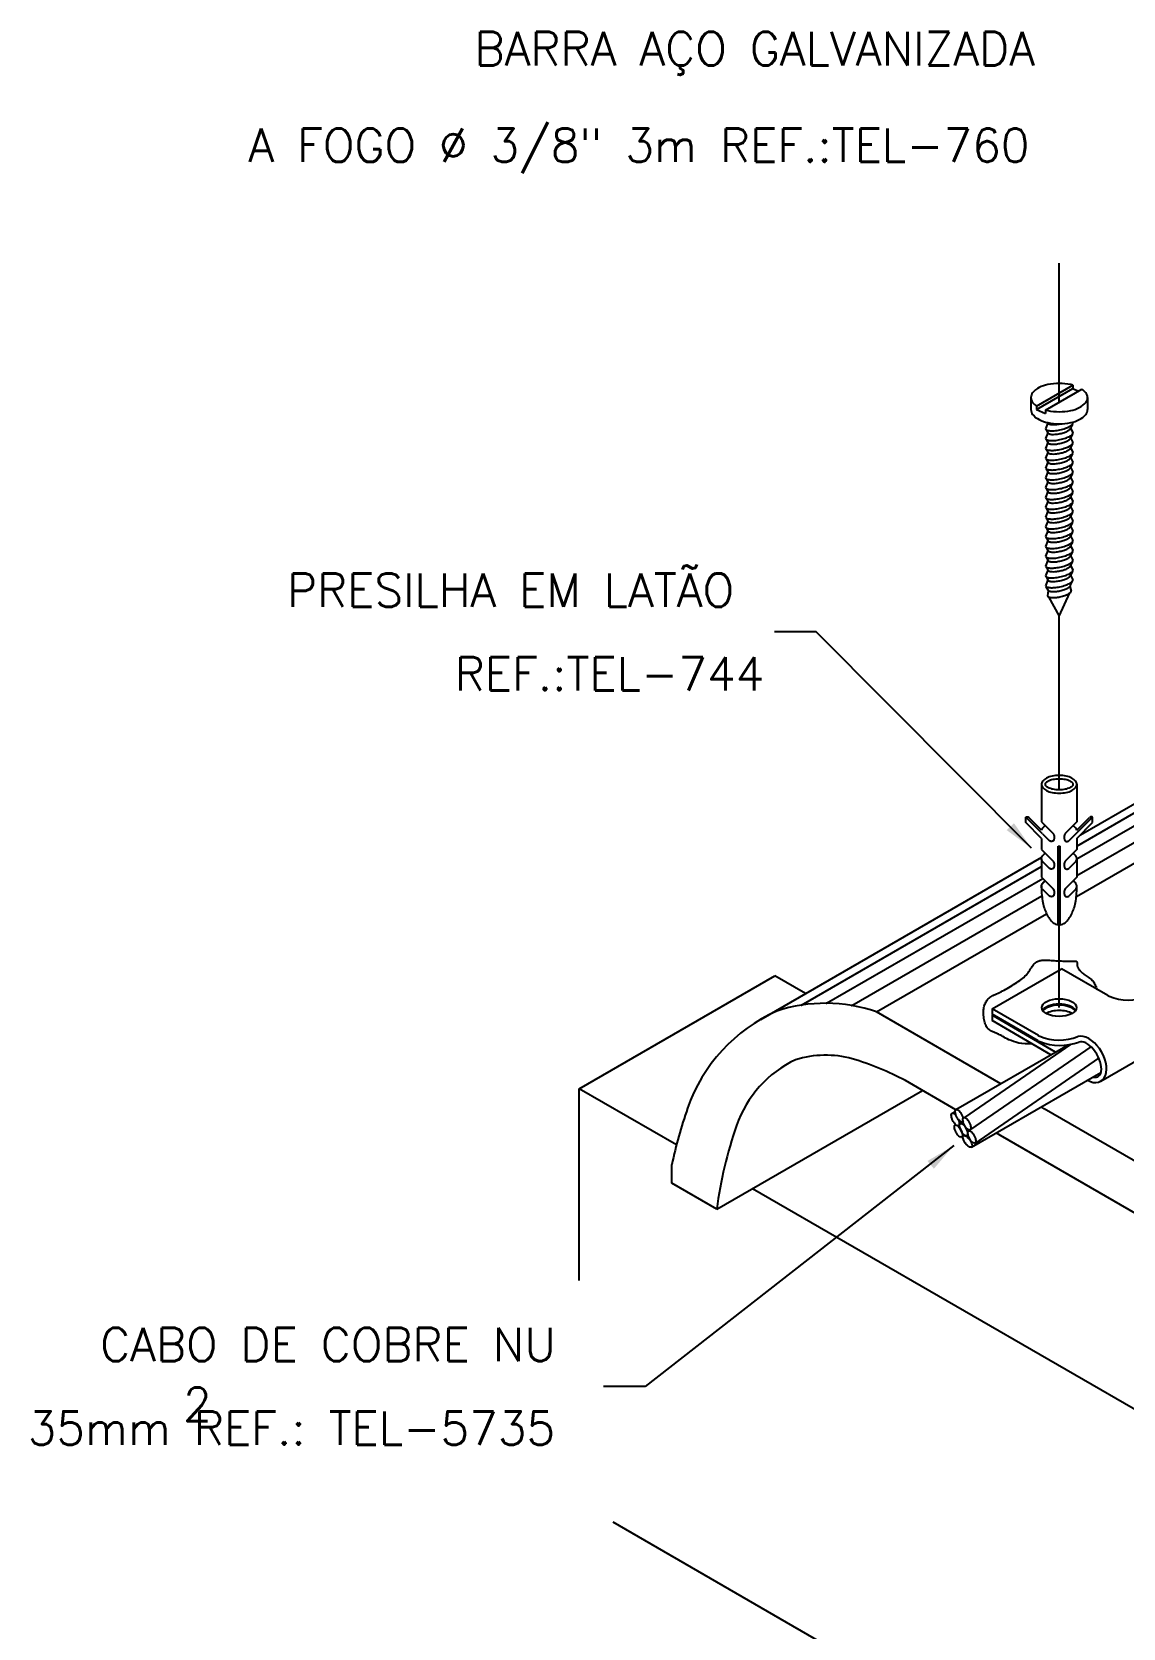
# Model space of a CAD drawing. Header units: millimetres. Extents: x -6439 to -6423.4, y -4426.4 to -4410.4.
# Drawn here: x -6439.04 to -6432.51, y -4420.85 to -4411.31 of the extents above; entities that cross this region are included whole.
import ezdxf

# ---------------------------------------------------------------- set-up
doc = ezdxf.new("R2010")
doc.units = ezdxf.units.MM
doc.header["$LTSCALE"] = 10
doc.linetypes.add('DASHDOT', pattern=[1, 0.5, -0.25, 0, -0.25])
doc.layers.add('Termotécnica', color=7, linetype='Continuous')
doc.styles.add('r80', font='romans.shx')

msp = doc.modelspace()

# ---------------------------------------------------------------- linework, layer by layer
at = {"layer": 'Termotécnica', "color": 1, "linetype": 'DASHDOT'}
for p, q in [((-6432.8931, -4413.5231), (-6432.8931, -4412.6925)), ((-6432.8931, -4415.8398), (-6432.8931, -4414.8023)), ((-6432.8931, -4417.1431), (-6432.8931, -4416.6486))]:
    msp.add_line(p, q, dxfattribs=at)
at = {"layer": 'Termotécnica', "color": 2}
for p, q in [((-6433.0619, -4413.4956), (-6433.0619, -4413.5678)), ((-6433.0275, -4413.5463), (-6432.8107, -4413.4211)), ((-6433.0275, -4413.5673), (-6432.8107, -4413.4421)), ((-6432.9744, -4413.57), (-6432.7575, -4413.4448)), ((-6432.8107, -4413.4211), (-6432.8107, -4413.4421)), ((-6432.8107, -4413.4421), (-6432.778, -4413.4566)), ((-6432.7232, -4413.4956), (-6432.7232, -4413.5678)), ((-6433.0275, -4413.5463), (-6433.0275, -4413.5673)), ((-6433.0275, -4413.5673), (-6432.9744, -4413.5909)), ((-6432.9744, -4413.57), (-6432.9744, -4413.5909)), ((-6432.9602, -4413.6474), (-6432.9752, -4413.6821)), ((-6432.9714, -4413.6876), (-6432.9602, -4413.706)), ((-6432.8136, -4413.6557), (-6432.8255, -4413.6774)), ((-6432.8255, -4413.6774), (-6432.8106, -4413.7058)), ((-6432.9602, -4413.706), (-6432.9752, -4413.7408)), ((-6432.9602, -4413.7646), (-6432.9752, -4413.7994)), ((-6432.9714, -4413.7462), (-6432.9602, -4413.7646)), ((-6432.8136, -4413.7143), (-6432.8255, -4413.736)), ((-6432.8255, -4413.736), (-6432.8106, -4413.7645)), ((-6432.8136, -4413.773), (-6432.8255, -4413.7947)), ((-6432.9602, -4413.8233), (-6432.9752, -4413.858)), ((-6432.9602, -4413.8819), (-6432.9752, -4413.9167)), ((-6432.9714, -4413.8048), (-6432.9602, -4413.8233)), ((-6432.9714, -4413.8635), (-6432.9602, -4413.8819)), ((-6432.8255, -4413.7947), (-6432.8106, -4413.8231)), ((-6432.8136, -4413.8316), (-6432.8255, -4413.8533)), ((-6432.8255, -4413.8533), (-6432.8106, -4413.8817)), ((-6432.9602, -4413.9405), (-6432.9752, -4413.9753)), ((-6432.9714, -4413.9221), (-6432.9602, -4413.9405)), ((-6432.9714, -4413.9808), (-6432.9602, -4413.9992)), ((-6432.8136, -4413.8903), (-6432.8255, -4413.9119)), ((-6432.8255, -4413.9119), (-6432.8106, -4413.9404)), ((-6432.8136, -4413.9489), (-6432.8255, -4413.9706)), ((-6432.8255, -4413.9706), (-6432.8106, -4413.999)), ((-6432.9602, -4413.9992), (-6432.9752, -4414.0339)), ((-6432.9602, -4414.0578), (-6432.9752, -4414.0926)), ((-6432.9714, -4414.0394), (-6432.9602, -4414.0578)), ((-6432.8136, -4414.0075), (-6432.8255, -4414.0292)), ((-6432.8255, -4414.0292), (-6432.8106, -4414.0576)), ((-6432.8136, -4414.0662), (-6432.8255, -4414.0878)), ((-6432.9602, -4414.1164), (-6432.9752, -4414.1512)), ((-6432.9714, -4414.098), (-6432.9602, -4414.1164)), ((-6432.9714, -4414.1567), (-6432.9602, -4414.1751)), ((-6432.8255, -4414.0878), (-6432.8106, -4414.1163)), ((-6432.8136, -4414.1248), (-6432.8255, -4414.1465)), ((-6432.8255, -4414.1465), (-6432.8106, -4414.1749)), ((-6432.9602, -4414.1751), (-6432.9752, -4414.2099)), ((-6432.9602, -4414.2337), (-6432.9752, -4414.2685)), ((-6432.9714, -4414.2153), (-6432.9602, -4414.2337)), ((-6432.8136, -4414.1834), (-6432.8255, -4414.2051)), ((-6432.8255, -4414.2051), (-6432.8106, -4414.2335)), ((-6432.8136, -4414.2421), (-6432.8255, -4414.2637)), ((-6432.8255, -4414.2637), (-6432.8106, -4414.2922)), ((-6432.9602, -4414.2924), (-6432.9752, -4414.3271)), ((-6432.9602, -4414.351), (-6432.9752, -4414.3858)), ((-6432.9714, -4414.2739), (-6432.9602, -4414.2924)), ((-6432.9714, -4414.3326), (-6432.9602, -4414.351)), ((-6432.8136, -4414.3007), (-6432.8255, -4414.3224)), ((-6432.8255, -4414.3224), (-6432.8106, -4414.3508)), ((-6432.8136, -4414.3594), (-6432.8255, -4414.381)), ((-6432.9602, -4414.4096), (-6432.9752, -4414.4444)), ((-6432.9714, -4414.3912), (-6432.9602, -4414.4096)), ((-6432.9714, -4414.4499), (-6432.9602, -4414.4683)), ((-6432.8255, -4414.381), (-6432.8106, -4414.4095)), ((-6432.8136, -4414.418), (-6432.8255, -4414.4397)), ((-6432.8255, -4414.4397), (-6432.8106, -4414.4681)), ((-6432.9602, -4414.4683), (-6432.9752, -4414.503)), ((-6432.9602, -4414.5269), (-6432.9752, -4414.5617)), ((-6432.9714, -4414.5085), (-6432.9602, -4414.5269)), ((-6432.8136, -4414.4766), (-6432.8255, -4414.4983)), ((-6432.8255, -4414.4983), (-6432.8106, -4414.5267)), ((-6432.8136, -4414.5353), (-6432.8255, -4414.5569)), ((-6432.9602, -4414.5855), (-6432.9752, -4414.6203)), ((-6432.9724, -4414.6251), (-6432.9602, -4414.6457)), ((-6432.9714, -4414.5671), (-6432.9602, -4414.5855)), ((-6432.9579, -4414.6497), (-6432.9625, -4414.6814)), ((-6432.8296, -4414.6259), (-6432.8218, -4414.6515)), ((-6432.8255, -4414.5569), (-6432.8106, -4414.5854)), ((-6432.8255, -4414.6171), (-6432.8156, -4414.596)), ((-6432.9576, -4414.687), (-6432.8929, -4414.8028)), ((-6432.8929, -4414.8028), (-6432.83, -4414.6641)), ((-6434.3456, -4414.8971), (-6434.5956, -4414.8971)), ((-6433.0585, -4416.1898), (-6434.3456, -4414.8971)), ((-6432.9987, -4415.808), (-6432.9987, -4416.0315)), ((-6432.787, -4415.808), (-6432.787, -4416.0315)), ((-6433.0928, -4416.0372), (-6433.0928, -4416.0039)), ((-6432.993, -4416.1037), (-6433.0928, -4416.0039)), ((-6432.9987, -4416.1313), (-6433.0928, -4416.0372)), ((-6432.9981, -4416.082), (-6433.0738, -4416.0062)), ((-6432.9987, -4416.0315), (-6432.9322, -4416.098)), ((-6432.787, -4416.0315), (-6432.8536, -4416.098)), ((-6432.7927, -4416.1037), (-6432.6929, -4416.0039)), ((-6432.7876, -4416.082), (-6432.7119, -4416.0062)), ((-6432.787, -4416.1313), (-6432.6929, -4416.0372)), ((-6432.6929, -4416.0372), (-6432.6929, -4416.0039)), ((-6432.9987, -4416.1313), (-6432.9987, -4416.1978)), ((-6432.993, -4416.1037), (-6432.9497, -4416.147)), ((-6432.7927, -4416.1037), (-6432.836, -4416.147)), ((-6432.787, -4416.1313), (-6432.787, -4416.1978)), ((-6432.9987, -4416.1978), (-6432.9302, -4416.2663)), ((-6432.9987, -4416.2529), (-6432.9987, -4416.363)), ((-6432.993, -4416.2689), (-6432.9497, -4416.3122)), ((-6432.8987, -4416.6486), (-6432.8987, -4416.1777)), ((-6432.8987, -4416.1777), (-6432.887, -4416.1777)), ((-6432.887, -4416.6486), (-6432.887, -4416.1777)), ((-6432.787, -4416.1978), (-6432.8555, -4416.2663)), ((-6432.7927, -4416.2689), (-6432.836, -4416.3122)), ((-6432.787, -4416.2529), (-6432.787, -4416.363)), ((-6432.9987, -4416.363), (-6432.9302, -4416.4315)), ((-6432.787, -4416.363), (-6432.8555, -4416.4315)), ((-6432.993, -4416.4342), (-6432.9497, -4416.4775)), ((-6432.7927, -4416.4342), (-6432.836, -4416.4775)), ((-6433.2942, -4417.1511), (-6432.8793, -4416.9115)), ((-6432.6025, -4417.0714), (-6432.8793, -4416.9115)), ((-6435.7625, -4417.6287), (-6434.5933, -4416.9537)), ((-6434.4103, -4417.0594), (-6434.5933, -4416.9537)), ((-6433.0174, -4417.3109), (-6433.2942, -4417.1511)), ((-6433.2942, -4417.1511), (-6433.2942, -4417.183)), ((-6433.0176, -4417.3427), (-6433.2942, -4417.183)), ((-6433.2942, -4417.1894), (-6433.2887, -4417.1862)), ((-6432.914, -4417.4089), (-6433.2942, -4417.1894)), ((-6433.2942, -4417.1894), (-6433.2942, -4417.2213)), ((-6432.9417, -4417.4249), (-6433.2942, -4417.2213)), ((-6433.5108, -4417.7534), (-6432.8386, -4417.3653)), ((-6432.6444, -4417.5834), (-6432.2295, -4417.3439)), ((-6433.4166, -4417.9775), (-6432.6433, -4417.531)), ((-6435.7625, -4418.7745), (-6435.7625, -4417.6287)), ((-6435.1814, -4417.9642), (-6435.7625, -4417.6287)), ((-6433.5329, -4417.775), (-6433.5145, -4417.7643)), ((-6433.4938, -4417.849), (-6433.4884, -4417.8459)), ((-6433.484, -4417.836), (-6433.467, -4417.8262)), ((-6433.4351, -4417.8804), (-6433.4252, -4417.8747)), ((-6433.5231, -4417.9676), (-6435.3678, -4419.4081)), ((-6433.4761, -4417.9184), (-6433.4684, -4417.9139)), ((-6433.4591, -4417.9085), (-6433.4574, -4417.9075)), ((-6433.4446, -4417.9098), (-6433.4372, -4417.9055)), ((-6433.4406, -4417.8978), (-6433.4388, -4417.8968)), ((-6431.2061, -4420.2593), (-6434.7274, -4418.2263)), ((-6435.3678, -4419.4081), (-6435.6178, -4419.4081)), ((-6428.2447, -4424.4441), (-6435.5607, -4420.2203))]:
    msp.add_line(p, q, dxfattribs=at)
at = {"layer": 'Termotécnica', "color": 3}
for p, q in [((-6432.7657, -4416.1099), (-6431.3553, -4415.2956)), ((-6434.6777, -4417.2138), (-6432.9971, -4416.2435)), ((-6433.242, -4417.5982), (-6433.9856, -4417.1689)), ((-6433.5111, -4417.7536), (-6433.8116, -4417.5801)), ((-6434.9402, -4418.3492), (-6433.7098, -4417.6389)), ((-6432.9831, -4417.7477), (-6433.0008, -4417.7374)), ((-6431.8783, -4418.3855), (-6432.9831, -4417.7477)), ((-6433.2446, -4417.9075), (-6433.27, -4417.8928)), ((-6432.0077, -4418.6216), (-6433.2446, -4417.9075)), ((-6435.2093, -4418.1938), (-6435.2093, -4418.082)), ((-6434.9402, -4418.3492), (-6435.2093, -4418.1938))]:
    msp.add_line(p, q, dxfattribs=at)
at = {"layer": 'Termotécnica', "color": 1}
for p, q in [((-6432.787, -4416.1774), (-6431.3553, -4415.3508)), ((-6432.787, -4416.2533), (-6431.3553, -4415.4267)), ((-6432.787, -4416.354), (-6431.3553, -4415.5275)), ((-6432.79, -4416.4786), (-6431.3553, -4415.6503)), ((-6434.4344, -4417.1285), (-6432.9987, -4416.2996)), ((-6434.2833, -4417.1172), (-6432.9908, -4416.371)), ((-6434.1323, -4417.1307), (-6432.9961, -4416.4748)), ((-6433.9856, -4417.1689), (-6433.0487, -4416.6279)), ((-6433.0487, -4416.6279), (-6432.9685, -4416.5817)), ((-6432.8259, -4417.3631), (-6433.4599, -4417.7999)), ((-6432.7033, -4417.3769), (-6433.4232, -4417.8729)), ((-6432.6575, -4417.4453), (-6433.3972, -4417.9549))]:
    msp.add_line(p, q, dxfattribs=at)
at = {"layer": 'Termotécnica', "color": 2}
for points in [[(-6432.8107, -4413.4211, 0.016409), (-6432.824, -4413.4179, 0.051099), (-6432.8925, -4413.4109, 0.051099), (-6432.961, -4413.4179, 0.064948), (-6433.0123, -4413.4357, 0.104203), (-6433.0515, -4413.4669, 0.174705), (-6433.0619, -4413.4956, 0.174705), (-6433.0515, -4413.5242, 0.06738), (-6433.0275, -4413.5463, 0.064948)], [(-6432.9744, -4413.57, 0.016409), (-6432.961, -4413.5732, 0.051099), (-6432.8925, -4413.5802, 0.051099), (-6432.824, -4413.5732, 0.064948), (-6432.7728, -4413.5554, 0.104203), (-6432.7335, -4413.5242, 0.174705), (-6432.7232, -4413.4956, 0.174705)], [(-6432.7232, -4413.4956, 0.174705), (-6432.7335, -4413.4669, 0.06738), (-6432.7575, -4413.4448, 0.064948)], [(-6433.0619, -4413.5678, 0.174705), (-6433.0515, -4413.5964, 0.104203), (-6433.0123, -4413.6276, 0.064948), (-6432.961, -4413.6454, 0.051099), (-6432.8925, -4413.6524, 0.051099), (-6432.824, -4413.6454, 0.064948), (-6432.7728, -4413.6276, 0.104203), (-6432.7335, -4413.5964, 0.174705), (-6432.7232, -4413.5678, 0.174705)], [(-6432.9981, -4416.082, -0.122515), (-6432.9922, -4416.0697, -0.074458), (-6432.9755, -4416.0547, -0.064948)], [(-6432.7876, -4416.082, 0.122515), (-6432.7935, -4416.0697, 0.074458), (-6432.8103, -4416.0547, 0.064948)], [(-6432.9987, -4416.2529, -0.174705), (-6432.9922, -4416.235, -0.074458), (-6432.9755, -4416.22, -0.064948)], [(-6432.9922, -4416.2708, -0.174705), (-6432.9987, -4416.2529, -0.174705)], [(-6432.993, -4416.2689, -0.021127), (-6432.9946, -4416.2676, -0.170198)], [(-6432.787, -4416.2529, 0.174705), (-6432.7935, -4416.235, 0.074458), (-6432.8103, -4416.22, 0.064948)], [(-6432.7935, -4416.2708, 0.174705), (-6432.787, -4416.2529, 0.174705)], [(-6432.7927, -4416.2689, 0.021127), (-6432.7912, -4416.2676, 0.170198)], [(-6432.9987, -4416.4149, 0.005298), (-6432.9988, -4416.425, 0.048405), (-6432.99, -4416.5157, 0.062165), (-6432.9678, -4416.5833, 0.102796), (-6432.9283, -4416.6356, 0.153617), (-6432.8987, -4416.6486, 0.181773)], [(-6432.9987, -4416.4181, -0.174705), (-6432.9922, -4416.4002, -0.074458), (-6432.9755, -4416.3852, -0.064948)], [(-6432.9946, -4416.4328, -0.138405), (-6432.9987, -4416.4181, -0.174705)], [(-6432.993, -4416.4342, -0.021127), (-6432.9946, -4416.4328, -0.170198)], [(-6432.887, -4416.6486, 0.153617), (-6432.8574, -4416.6356, 0.102796), (-6432.818, -4416.5833, 0.062165), (-6432.7958, -4416.5157, 0.048405), (-6432.787, -4416.425, 0.005298), (-6432.7871, -4416.4149, 0.062165)], [(-6432.787, -4416.4181, 0.174705), (-6432.7935, -4416.4002, 0.074458), (-6432.8103, -4416.3852, 0.064948)], [(-6432.7935, -4416.4361, 0.174705), (-6432.787, -4416.4181, 0.174705)], [(-6432.7927, -4416.4342, 0.021127), (-6432.7912, -4416.4328, 0.170198)], [(-6433.4946, -4417.8494, -0.207457), (-6433.5002, -4417.8498, -0.095933), (-6433.5104, -4417.8438, -0.052726), (-6433.5192, -4417.8342, -0.039847), (-6433.5282, -4417.8197, -0.039847), (-6433.5349, -4417.8039, -0.052726), (-6433.5376, -4417.7912, -0.095933), (-6433.5366, -4417.7794, -0.207457), (-6433.5331, -4417.7751, -0.207457), (-6433.5274, -4417.7747, -0.095933), (-6433.5172, -4417.7807, -0.052726), (-6433.5085, -4417.7902, -0.001764), (-6433.508, -4417.7908, -0.039847)], [(-6433.4712, -4417.8271, -0.207457), (-6433.4769, -4417.8275, -0.095933), (-6433.4871, -4417.8215, -0.052726), (-6433.4958, -4417.8119, -0.039847), (-6433.5049, -4417.7974, -0.039847), (-6433.5116, -4417.7816, -0.052726), (-6433.5143, -4417.7689, -0.095933), (-6433.5133, -4417.7571, -0.207457), (-6433.5097, -4417.7527, -0.207457), (-6433.5041, -4417.7523, -0.095933), (-6433.4939, -4417.7583, -0.052726), (-6433.4851, -4417.7679, -0.039847), (-6433.4761, -4417.7824, -0.039847), (-6433.4694, -4417.7982, -0.027092), (-6433.4677, -4417.8047, -0.095933)], [(-6433.4761, -4417.9184, -0.207457), (-6433.4818, -4417.9187, -0.095933), (-6433.492, -4417.9127, -0.052726), (-6433.5007, -4417.9032, -0.039847), (-6433.5098, -4417.8886, -0.039847), (-6433.5164, -4417.8728, -0.052726), (-6433.5192, -4417.8602, -0.095933), (-6433.5182, -4417.8484, -0.207457), (-6433.5146, -4417.844, -0.130458), (-6433.5111, -4417.8432, -0.095933)], [(-6433.4981, -4417.8502, -0.049151), (-6433.49, -4417.8592, -0.039847), (-6433.481, -4417.8737, -0.039847), (-6433.4743, -4417.8895, -0.052726), (-6433.4716, -4417.9022, -0.095933), (-6433.4726, -4417.914, -0.207457), (-6433.4761, -4417.9184, -0.207457)], [(-6433.4963, -4417.8113, -0.023019), (-6433.4928, -4417.8206, -0.052726), (-6433.49, -4417.8332, -0.095933), (-6433.491, -4417.845, -0.207457), (-6433.4946, -4417.8494, -0.207457)], [(-6433.4678, -4417.8231, -0.1939), (-6433.4712, -4417.8271, -0.207457)]]:
    msp.add_lwpolyline(points, format="xyb", dxfattribs=at)
at = {"layer": 'Termotécnica', "color": 1}
for points in [[(-6432.9752, -4413.6821, 0.24548), (-6432.97, -4413.6884, 0.082009), (-6432.9475, -4413.6938, 0.04047), (-6432.9221, -4413.6935, 0.029714), (-6432.8879, -4413.6884, 0.029714), (-6432.8545, -4413.6792, 0.04047), (-6432.8312, -4413.6691, 0.082009), (-6432.8128, -4413.655, 0.24548), (-6432.8106, -4413.6472, 0.24548)], [(-6432.9602, -4413.6474, 0.24548), (-6432.956, -4413.6525, 0.082009), (-6432.9376, -4413.6569, 0.04047), (-6432.9167, -4413.6567, 0.029714), (-6432.8887, -4413.6525, 0.000336), (-6432.8884, -4413.6524, 0.04047)], [(-6432.9602, -4413.706, 0.24548), (-6432.956, -4413.7111, 0.082009), (-6432.9376, -4413.7155, 0.04047), (-6432.9167, -4413.7153, 0.029714), (-6432.8887, -4413.7111, 0.029714), (-6432.8614, -4413.7036, 0.04047), (-6432.8423, -4413.6953, 0.082009), (-6432.8273, -4413.6838, 0.24548), (-6432.8255, -4413.6774, 0.24548)], [(-6432.9752, -4413.7408, 0.24548), (-6432.97, -4413.747, 0.082009), (-6432.9475, -4413.7524, 0.04047), (-6432.9221, -4413.7522, 0.029714), (-6432.8879, -4413.747, 0.029714), (-6432.8545, -4413.7378, 0.04047), (-6432.8312, -4413.7277, 0.082009), (-6432.8128, -4413.7136, 0.24548), (-6432.8106, -4413.7058, 0.24548)], [(-6432.9752, -4413.7994, 0.24548), (-6432.97, -4413.8057, 0.082009), (-6432.9475, -4413.811, 0.04047), (-6432.9221, -4413.8108, 0.029714), (-6432.8879, -4413.8056, 0.029714), (-6432.8545, -4413.7964, 0.04047), (-6432.8312, -4413.7863, 0.082009), (-6432.8128, -4413.7723, 0.24548), (-6432.8106, -4413.7645, 0.24548)], [(-6432.9602, -4413.7646, 0.24548), (-6432.956, -4413.7698, 0.082009), (-6432.9376, -4413.7742, 0.04047), (-6432.9167, -4413.774, 0.029714), (-6432.8887, -4413.7697, 0.029714), (-6432.8614, -4413.7622, 0.04047), (-6432.8423, -4413.7539, 0.082009), (-6432.8273, -4413.7424, 0.24548), (-6432.8255, -4413.736, 0.24548)], [(-6432.9752, -4413.858, 0.24548), (-6432.97, -4413.8643, 0.082009), (-6432.9475, -4413.8697, 0.04047), (-6432.9221, -4413.8694, 0.029714), (-6432.8879, -4413.8643, 0.029714), (-6432.8545, -4413.8551, 0.04047), (-6432.8312, -4413.845, 0.082009), (-6432.8128, -4413.8309, 0.24548), (-6432.8106, -4413.8231, 0.24548)], [(-6432.9752, -4413.9167, 0.24548), (-6432.97, -4413.9229, 0.082009), (-6432.9475, -4413.9283, 0.04047), (-6432.9221, -4413.9281, 0.029714), (-6432.8879, -4413.9229, 0.029714), (-6432.8545, -4413.9137, 0.04047), (-6432.8312, -4413.9036, 0.082009), (-6432.8128, -4413.8896, 0.24548), (-6432.8106, -4413.8817, 0.24548)], [(-6432.9602, -4413.8233, 0.24548), (-6432.956, -4413.8284, 0.082009), (-6432.9376, -4413.8328, 0.04047), (-6432.9167, -4413.8326, 0.029714), (-6432.8887, -4413.8284, 0.029714), (-6432.8614, -4413.8209, 0.04047), (-6432.8423, -4413.8126, 0.082009), (-6432.8273, -4413.8011, 0.24548), (-6432.8255, -4413.7947, 0.24548)], [(-6432.9602, -4413.8819, 0.24548), (-6432.956, -4413.887, 0.082009), (-6432.9376, -4413.8914, 0.04047), (-6432.9167, -4413.8912, 0.029714), (-6432.8887, -4413.887, 0.029714), (-6432.8614, -4413.8795, 0.04047), (-6432.8423, -4413.8712, 0.082009), (-6432.8273, -4413.8597, 0.24548), (-6432.8255, -4413.8533, 0.24548)], [(-6432.9752, -4413.9753, 0.24548), (-6432.97, -4413.9816, 0.082009), (-6432.9475, -4413.987, 0.04047), (-6432.9221, -4413.9867, 0.029714), (-6432.8879, -4413.9815, 0.029714), (-6432.8545, -4413.9724, 0.04047), (-6432.8312, -4413.9622, 0.082009), (-6432.8128, -4413.9482, 0.24548), (-6432.8106, -4413.9404, 0.24548)], [(-6432.9602, -4413.9405, 0.24548), (-6432.956, -4413.9457, 0.082009), (-6432.9376, -4413.9501, 0.04047), (-6432.9167, -4413.9499, 0.029714), (-6432.8887, -4413.9456, 0.029714), (-6432.8614, -4413.9381, 0.04047), (-6432.8423, -4413.9298, 0.082009), (-6432.8273, -4413.9183, 0.24548), (-6432.8255, -4413.9119, 0.24548)], [(-6432.9602, -4413.9992, 0.24548), (-6432.956, -4414.0043, 0.082009), (-6432.9376, -4414.0087, 0.04047), (-6432.9167, -4414.0085, 0.029714), (-6432.8887, -4414.0043, 0.029714), (-6432.8614, -4413.9968, 0.04047), (-6432.8423, -4413.9885, 0.082009), (-6432.8273, -4413.977, 0.24548), (-6432.8255, -4413.9706, 0.24548)], [(-6432.9752, -4414.0339, 0.24548), (-6432.97, -4414.0402, 0.082009), (-6432.9475, -4414.0456, 0.04047), (-6432.9221, -4414.0453, 0.029714), (-6432.8879, -4414.0402, 0.029714), (-6432.8545, -4414.031, 0.04047), (-6432.8312, -4414.0209, 0.082009), (-6432.8128, -4414.0068, 0.24548), (-6432.8106, -4413.999, 0.24548)], [(-6432.9752, -4414.0926, 0.24548), (-6432.97, -4414.0988, 0.082009), (-6432.9475, -4414.1042, 0.04047), (-6432.9221, -4414.104, 0.029714), (-6432.8879, -4414.0988, 0.029714), (-6432.8545, -4414.0896, 0.04047), (-6432.8312, -4414.0795, 0.082009), (-6432.8128, -4414.0655, 0.24548), (-6432.8106, -4414.0576, 0.24548)], [(-6432.9602, -4414.0578, 0.24548), (-6432.956, -4414.0629, 0.082009), (-6432.9376, -4414.0674, 0.04047), (-6432.9167, -4414.0672, 0.029714), (-6432.8887, -4414.0629, 0.029714), (-6432.8614, -4414.0554, 0.04047), (-6432.8423, -4414.0471, 0.082009), (-6432.8273, -4414.0356, 0.24548), (-6432.8255, -4414.0292, 0.24548)], [(-6432.9752, -4414.1512, 0.24548), (-6432.97, -4414.1575, 0.082009), (-6432.9475, -4414.1629, 0.04047), (-6432.9221, -4414.1626, 0.029714), (-6432.8879, -4414.1575, 0.029714), (-6432.8545, -4414.1483, 0.04047), (-6432.8312, -4414.1382, 0.082009), (-6432.8128, -4414.1241, 0.24548), (-6432.8106, -4414.1163, 0.24548)], [(-6432.9602, -4414.1164, 0.24548), (-6432.956, -4414.1216, 0.082009), (-6432.9376, -4414.126, 0.04047), (-6432.9167, -4414.1258, 0.029714), (-6432.8887, -4414.1216, 0.029714), (-6432.8614, -4414.114, 0.04047), (-6432.8423, -4414.1058, 0.082009), (-6432.8273, -4414.0942, 0.24548), (-6432.8255, -4414.0878, 0.24548)], [(-6432.9602, -4414.1751, 0.24548), (-6432.956, -4414.1802, 0.082009), (-6432.9376, -4414.1846, 0.04047), (-6432.9167, -4414.1844, 0.029714), (-6432.8887, -4414.1802, 0.029714), (-6432.8614, -4414.1727, 0.04047), (-6432.8423, -4414.1644, 0.082009), (-6432.8273, -4414.1529, 0.24548), (-6432.8255, -4414.1465, 0.24548)], [(-6432.9752, -4414.2099, 0.24548), (-6432.97, -4414.2161, 0.082009), (-6432.9475, -4414.2215, 0.04047), (-6432.9221, -4414.2213, 0.029714), (-6432.8879, -4414.2161, 0.029714), (-6432.8545, -4414.2069, 0.04047), (-6432.8312, -4414.1968, 0.082009), (-6432.8128, -4414.1827, 0.24548), (-6432.8106, -4414.1749, 0.24548)], [(-6432.9752, -4414.2685, 0.24548), (-6432.97, -4414.2748, 0.082009), (-6432.9475, -4414.2801, 0.04047), (-6432.9221, -4414.2799, 0.029714), (-6432.8879, -4414.2747, 0.029714), (-6432.8545, -4414.2655, 0.04047), (-6432.8312, -4414.2554, 0.082009), (-6432.8128, -4414.2414, 0.24548), (-6432.8106, -4414.2335, 0.24548)], [(-6432.9602, -4414.2337, 0.24548), (-6432.956, -4414.2389, 0.082009), (-6432.9376, -4414.2433, 0.04047), (-6432.9167, -4414.2431, 0.029714), (-6432.8887, -4414.2388, 0.029714), (-6432.8614, -4414.2313, 0.04047), (-6432.8423, -4414.223, 0.082009), (-6432.8273, -4414.2115, 0.24548), (-6432.8255, -4414.2051, 0.24548)], [(-6432.9602, -4414.2924, 0.24548), (-6432.956, -4414.2975, 0.082009), (-6432.9376, -4414.3019, 0.04047), (-6432.9167, -4414.3017, 0.029714), (-6432.8887, -4414.2975, 0.029714), (-6432.8614, -4414.2899, 0.04047), (-6432.8423, -4414.2817, 0.082009), (-6432.8273, -4414.2702, 0.24548), (-6432.8255, -4414.2637, 0.24548)], [(-6432.9752, -4414.3271, 0.24548), (-6432.97, -4414.3334, 0.082009), (-6432.9475, -4414.3388, 0.04047), (-6432.9221, -4414.3385, 0.029714), (-6432.8879, -4414.3334, 0.029714), (-6432.8545, -4414.3242, 0.04047), (-6432.8312, -4414.3141, 0.082009), (-6432.8128, -4414.3, 0.24548), (-6432.8106, -4414.2922, 0.24548)], [(-6432.9752, -4414.3858, 0.24548), (-6432.97, -4414.392, 0.082009), (-6432.9475, -4414.3974, 0.04047), (-6432.9221, -4414.3972, 0.029714), (-6432.8879, -4414.392, 0.029714), (-6432.8545, -4414.3828, 0.04047), (-6432.8312, -4414.3727, 0.082009), (-6432.8128, -4414.3587, 0.24548), (-6432.8106, -4414.3508, 0.24548)], [(-6432.9602, -4414.351, 0.24548), (-6432.956, -4414.3561, 0.082009), (-6432.9376, -4414.3605, 0.04047), (-6432.9167, -4414.3603, 0.029714), (-6432.8887, -4414.3561, 0.029714), (-6432.8614, -4414.3486, 0.04047), (-6432.8423, -4414.3403, 0.082009), (-6432.8273, -4414.3288, 0.24548), (-6432.8255, -4414.3224, 0.24548)], [(-6432.9752, -4414.4444, 0.24548), (-6432.97, -4414.4507, 0.082009), (-6432.9475, -4414.456, 0.04047), (-6432.9221, -4414.4558, 0.029714), (-6432.8879, -4414.4506, 0.029714), (-6432.8545, -4414.4415, 0.04047), (-6432.8312, -4414.4313, 0.082009), (-6432.8128, -4414.4173, 0.24548), (-6432.8106, -4414.4095, 0.24548)], [(-6432.9602, -4414.4096, 0.24548), (-6432.956, -4414.4148, 0.082009), (-6432.9376, -4414.4192, 0.04047), (-6432.9167, -4414.419, 0.029714), (-6432.8887, -4414.4147, 0.029714), (-6432.8614, -4414.4072, 0.04047), (-6432.8423, -4414.3989, 0.082009), (-6432.8273, -4414.3874, 0.24548), (-6432.8255, -4414.381, 0.24548)], [(-6432.9602, -4414.4683, 0.24548), (-6432.956, -4414.4734, 0.082009), (-6432.9376, -4414.4778, 0.04047), (-6432.9167, -4414.4776, 0.029714), (-6432.8887, -4414.4734, 0.029714), (-6432.8614, -4414.4659, 0.04047), (-6432.8423, -4414.4576, 0.082009), (-6432.8273, -4414.4461, 0.24548), (-6432.8255, -4414.4397, 0.24548)], [(-6432.9752, -4414.503, 0.24548), (-6432.97, -4414.5093, 0.082009), (-6432.9475, -4414.5147, 0.04047), (-6432.9221, -4414.5144, 0.029714), (-6432.8879, -4414.5093, 0.029714), (-6432.8545, -4414.5001, 0.04047), (-6432.8312, -4414.49, 0.082009), (-6432.8128, -4414.4759, 0.24548), (-6432.8106, -4414.4681, 0.24548)], [(-6432.9752, -4414.5617, 0.24548), (-6432.97, -4414.5679, 0.082009), (-6432.9475, -4414.5733, 0.04047), (-6432.9221, -4414.5731, 0.029714), (-6432.8879, -4414.5679, 0.029714), (-6432.8545, -4414.5587, 0.04047), (-6432.8312, -4414.5486, 0.082009), (-6432.8128, -4414.5346, 0.24548), (-6432.8106, -4414.5267, 0.24548)], [(-6432.9602, -4414.5269, 0.24548), (-6432.956, -4414.532, 0.082009), (-6432.9376, -4414.5364, 0.04047), (-6432.9167, -4414.5362, 0.029714), (-6432.8887, -4414.532, 0.029714), (-6432.8614, -4414.5245, 0.04047), (-6432.8423, -4414.5162, 0.082009), (-6432.8273, -4414.5047, 0.24548), (-6432.8255, -4414.4983, 0.24548)], [(-6432.9752, -4414.6203, 0.24548), (-6432.97, -4414.6266, 0.082009), (-6432.9475, -4414.632, 0.04047), (-6432.9221, -4414.6317, 0.029714), (-6432.8879, -4414.6266, 0.029714), (-6432.8545, -4414.6174, 0.04047), (-6432.8312, -4414.6073, 0.082009), (-6432.8128, -4414.5932, 0.24548), (-6432.8106, -4414.5854, 0.24548)], [(-6432.9602, -4414.5855, 0.24548), (-6432.956, -4414.5907, 0.082009), (-6432.9376, -4414.5951, 0.04047), (-6432.9167, -4414.5949, 0.029714), (-6432.8887, -4414.5907, 0.029714), (-6432.8614, -4414.5831, 0.04047), (-6432.8423, -4414.5749, 0.082009), (-6432.8273, -4414.5633, 0.24548), (-6432.8255, -4414.5569, 0.24548)], [(-6432.9602, -4414.6457, 0.24548), (-6432.956, -4414.6509, 0.082009), (-6432.9376, -4414.6553, 0.04047), (-6432.9167, -4414.6551, 0.029714), (-6432.8887, -4414.6509, 0.029714), (-6432.8614, -4414.6433, 0.04047), (-6432.8423, -4414.6351, 0.082009), (-6432.8273, -4414.6235, 0.24548), (-6432.8255, -4414.6171, 0.24548)], [(-6432.9625, -4414.6814, 0.24548), (-6432.9581, -4414.6868, 0.082009), (-6432.9389, -4414.6914, 0.04047), (-6432.9171, -4414.6912, 0.029714), (-6432.8879, -4414.6868, 0.029714), (-6432.8593, -4414.6789, 0.04047), (-6432.8394, -4414.6702, 0.082009), (-6432.8237, -4414.6582, 0.24548), (-6432.8218, -4414.6515, 0.24548)]]:
    msp.add_lwpolyline(points, format="xyb", dxfattribs=at)
at = {"layer": 'Termotécnica', "color": 2}
for points in [[(-6432.787, -4415.808, 0.174705), (-6432.7935, -4415.7901, 0.104203), (-6432.818, -4415.7706, 0.064948), (-6432.8501, -4415.7595, 0.051099), (-6432.8929, -4415.7551, 0.051099), (-6432.9357, -4415.7595, 0.064948), (-6432.9677, -4415.7706, 0.104203), (-6432.9922, -4415.7901, 0.174705), (-6432.9987, -4415.808, 0.174705), (-6432.9922, -4415.826, 0.104203), (-6432.9677, -4415.8455, 0.064948), (-6432.9357, -4415.8566, 0.051099), (-6432.8929, -4415.861, 0.051099), (-6432.8501, -4415.8566, 0.064948), (-6432.818, -4415.8455, 0.104203), (-6432.7935, -4415.826, 0.174705)], [(-6432.8082, -4415.808, 0.174705), (-6432.8098, -4415.8036, 0.104203), (-6432.8275, -4415.7896, 0.064948), (-6432.8544, -4415.7802, 0.051099), (-6432.8929, -4415.7763, 0.051099), (-6432.9314, -4415.7802, 0.064948), (-6432.9582, -4415.7896, 0.104203), (-6432.9759, -4415.8036, 0.174705), (-6432.9775, -4415.808, 0.174705), (-6432.9759, -4415.8125, 0.104203), (-6432.9582, -4415.8265, 0.064948), (-6432.9314, -4415.8359, 0.051099), (-6432.8929, -4415.8398, 0.051099), (-6432.8544, -4415.8359, 0.064948), (-6432.8275, -4415.8265, 0.104203), (-6432.8098, -4415.8125, 0.174705)], [(-6433.4453, -4417.9103, -0.207457), (-6433.451, -4417.9107, -0.095933), (-6433.4612, -4417.9047, -0.052726), (-6433.4699, -4417.8951, -0.039847), (-6433.479, -4417.8806, -0.039847), (-6433.4857, -4417.8648, -0.052726), (-6433.4884, -4417.8521, -0.095933), (-6433.4874, -4417.8403, -0.207457), (-6433.4838, -4417.8359, -0.207457), (-6433.4782, -4417.8355, -0.095933), (-6433.468, -4417.8415, -0.052726), (-6433.4592, -4417.8511, -0.039847), (-6433.4502, -4417.8656, -0.039847), (-6433.4435, -4417.8814, -0.052726), (-6433.4408, -4417.8941, -0.095933), (-6433.4418, -4417.9059, -0.207457)], [(-6433.4257, -4417.875, -0.207457), (-6433.4314, -4417.8754, -0.095933), (-6433.4416, -4417.8694, -0.052726), (-6433.4503, -4417.8598, -0.039847), (-6433.4594, -4417.8453, -0.039847), (-6433.466, -4417.8295, -0.052726), (-6433.4688, -4417.8168, -0.095933), (-6433.4678, -4417.805, -0.207457), (-6433.4642, -4417.8007, -0.207457), (-6433.4586, -4417.8003, -0.095933), (-6433.4484, -4417.8063, -0.052726), (-6433.4396, -4417.8158, -0.039847), (-6433.4305, -4417.8304, -0.039847), (-6433.4239, -4417.8462, -0.052726), (-6433.4212, -4417.8588, -0.095933), (-6433.4222, -4417.8706, -0.207457)], [(-6433.3959, -4417.9543, -0.207457), (-6433.4015, -4417.9547, -0.095933), (-6433.4117, -4417.9487, -0.052726), (-6433.4205, -4417.9392, -0.039847), (-6433.4295, -4417.9246, -0.039847), (-6433.4362, -4417.9088, -0.052726), (-6433.4389, -4417.8961, -0.095933), (-6433.4379, -4417.8844, -0.207457), (-6433.4343, -4417.88, -0.207457), (-6433.4287, -4417.8796, -0.095933), (-6433.4185, -4417.8856, -0.052726), (-6433.4097, -4417.8951, -0.039847), (-6433.4007, -4417.9097, -0.039847), (-6433.394, -4417.9255, -0.052726), (-6433.3913, -4417.9382, -0.095933), (-6433.3923, -4417.95, -0.207457)], [(-6433.4166, -4417.9775, -0.207457), (-6433.4222, -4417.9787, -0.095933), (-6433.4331, -4417.9743, -0.052726), (-6433.4432, -4417.9661, -0.039847), (-6433.4543, -4417.953, -0.039847), (-6433.4632, -4417.9383, -0.052726), (-6433.4677, -4417.9262, -0.095933), (-6433.4685, -4417.9144, -0.207457), (-6433.4656, -4417.9095, -0.207457), (-6433.46, -4417.9083, -0.095933), (-6433.4491, -4417.9128, -0.052726), (-6433.439, -4417.921, -0.039847), (-6433.4279, -4417.934, -0.039847), (-6433.419, -4417.9487, -0.052726), (-6433.4145, -4417.9608, -0.095933), (-6433.4137, -4417.9726, -0.207457)]]:
    msp.add_lwpolyline(points, format="xyb", close=True, dxfattribs=at)
for points in [[(-6433.0928, -4416.0039), (-6433.088, -4416.002), (-6433.0808, -4416.0029), (-6433.0738, -4416.0062)], [(-6432.6929, -4416.0039), (-6432.6977, -4416.002), (-6432.7049, -4416.0029), (-6432.7119, -4416.0062)], [(-6432.9322, -4416.098), (-6432.9308, -4416.1001), (-6432.9296, -4416.1021), (-6432.9286, -4416.1038), (-6432.9277, -4416.1054), (-6432.9269, -4416.1068), (-6432.9263, -4416.108), (-6432.9257, -4416.1092), (-6432.9253, -4416.1103), (-6432.9249, -4416.1113), (-6432.9245, -4416.1122), (-6432.9242, -4416.113), (-6432.9239, -4416.1139), (-6432.9237, -4416.1147), (-6432.9235, -4416.1154), (-6432.9233, -4416.1162), (-6432.9232, -4416.117), (-6432.923, -4416.1179), (-6432.9229, -4416.1187), (-6432.9228, -4416.1196), (-6432.9227, -4416.1205), (-6432.9226, -4416.1215), (-6432.9226, -4416.1224), (-6432.9226, -4416.1234), (-6432.9226, -4416.1244), (-6432.9226, -4416.1254), (-6432.9227, -4416.1264), (-6432.9228, -4416.1274), (-6432.9229, -4416.1284), (-6432.923, -4416.1295), (-6432.9231, -4416.1305), (-6432.9233, -4416.1315), (-6432.9234, -4416.1324), (-6432.9236, -4416.1334), (-6432.9237, -4416.1343), (-6432.9239, -4416.1353), (-6432.9241, -4416.1362), (-6432.9242, -4416.1371), (-6432.9244, -4416.1379), (-6432.9247, -4416.1388), (-6432.9249, -4416.1396), (-6432.9252, -4416.1404), (-6432.9254, -4416.1412), (-6432.9257, -4416.142), (-6432.9261, -4416.1427), (-6432.9264, -4416.1434), (-6432.9268, -4416.1441), (-6432.9272, -4416.1447), (-6432.9276, -4416.1452), (-6432.928, -4416.1458), (-6432.9285, -4416.1462), (-6432.929, -4416.1467), (-6432.9294, -4416.1471), (-6432.9299, -4416.1474), (-6432.9304, -4416.1477), (-6432.9309, -4416.148), (-6432.9315, -4416.1482), (-6432.932, -4416.1484), (-6432.9325, -4416.1486), (-6432.9331, -4416.1488), (-6432.9337, -4416.1489), (-6432.9344, -4416.149), (-6432.9351, -4416.1491), (-6432.9359, -4416.1492), (-6432.9368, -4416.1493), (-6432.9378, -4416.1494), (-6432.939, -4416.1494), (-6432.9402, -4416.1494), (-6432.9417, -4416.1493), (-6432.9433, -4416.149), (-6432.9452, -4416.1486), (-6432.9473, -4416.1479), (-6432.9497, -4416.147)], [(-6432.8536, -4416.098), (-6432.8549, -4416.1001), (-6432.8561, -4416.1021), (-6432.8572, -4416.1038), (-6432.8581, -4416.1054), (-6432.8588, -4416.1068), (-6432.8595, -4416.108), (-6432.86, -4416.1092), (-6432.8605, -4416.1103), (-6432.8609, -4416.1113), (-6432.8612, -4416.1122), (-6432.8615, -4416.113), (-6432.8618, -4416.1139), (-6432.862, -4416.1147), (-6432.8622, -4416.1154), (-6432.8624, -4416.1162), (-6432.8626, -4416.117), (-6432.8627, -4416.1179), (-6432.8628, -4416.1187), (-6432.863, -4416.1196), (-6432.863, -4416.1205), (-6432.8631, -4416.1215), (-6432.8632, -4416.1224), (-6432.8632, -4416.1234), (-6432.8632, -4416.1244), (-6432.8631, -4416.1254), (-6432.8631, -4416.1264), (-6432.863, -4416.1274), (-6432.8629, -4416.1284), (-6432.8627, -4416.1295), (-6432.8626, -4416.1305), (-6432.8625, -4416.1315), (-6432.8623, -4416.1324), (-6432.8622, -4416.1334), (-6432.862, -4416.1343), (-6432.8618, -4416.1353), (-6432.8617, -4416.1362), (-6432.8615, -4416.1371), (-6432.8613, -4416.1379), (-6432.8611, -4416.1388), (-6432.8608, -4416.1396), (-6432.8606, -4416.1404), (-6432.8603, -4416.1412), (-6432.86, -4416.142), (-6432.8597, -4416.1427), (-6432.8593, -4416.1434), (-6432.8589, -4416.1441), (-6432.8585, -4416.1447), (-6432.8581, -4416.1452), (-6432.8577, -4416.1458), (-6432.8572, -4416.1462), (-6432.8568, -4416.1467), (-6432.8563, -4416.1471), (-6432.8558, -4416.1474), (-6432.8553, -4416.1477), (-6432.8548, -4416.148), (-6432.8543, -4416.1482), (-6432.8537, -4416.1484), (-6432.8532, -4416.1486), (-6432.8526, -4416.1488), (-6432.852, -4416.1489), (-6432.8513, -4416.149), (-6432.8506, -4416.1491), (-6432.8498, -4416.1492), (-6432.8489, -4416.1493), (-6432.8479, -4416.1494), (-6432.8468, -4416.1494), (-6432.8455, -4416.1494), (-6432.844, -4416.1493), (-6432.8424, -4416.149), (-6432.8405, -4416.1486), (-6432.8384, -4416.1479), (-6432.836, -4416.147)], [(-6432.9322, -4416.2632), (-6432.9308, -4416.2654), (-6432.9296, -4416.2673), (-6432.9286, -4416.269), (-6432.9277, -4416.2706), (-6432.9269, -4416.272), (-6432.9263, -4416.2733), (-6432.9257, -4416.2744), (-6432.9253, -4416.2755), (-6432.9249, -4416.2765), (-6432.9245, -4416.2774), (-6432.9242, -4416.2783), (-6432.9239, -4416.2791), (-6432.9237, -4416.2799), (-6432.9235, -4416.2807), (-6432.9233, -4416.2815), (-6432.9232, -4416.2823), (-6432.923, -4416.2831), (-6432.9229, -4416.284), (-6432.9228, -4416.2849), (-6432.9227, -4416.2858), (-6432.9226, -4416.2867), (-6432.9226, -4416.2877), (-6432.9226, -4416.2887), (-6432.9226, -4416.2896), (-6432.9226, -4416.2906), (-6432.9227, -4416.2917), (-6432.9228, -4416.2927), (-6432.9229, -4416.2937), (-6432.923, -4416.2947), (-6432.9231, -4416.2957), (-6432.9233, -4416.2967), (-6432.9234, -4416.2977), (-6432.9236, -4416.2986), (-6432.9237, -4416.2996), (-6432.9239, -4416.3005), (-6432.9241, -4416.3014), (-6432.9242, -4416.3023), (-6432.9244, -4416.3032), (-6432.9247, -4416.304), (-6432.9249, -4416.3048), (-6432.9252, -4416.3057), (-6432.9254, -4416.3064), (-6432.9257, -4416.3072), (-6432.9261, -4416.3079), (-6432.9264, -4416.3086), (-6432.9268, -4416.3093), (-6432.9272, -4416.3099), (-6432.9276, -4416.3105), (-6432.928, -4416.311), (-6432.9285, -4416.3115), (-6432.929, -4416.3119), (-6432.9294, -4416.3123), (-6432.9299, -4416.3127), (-6432.9304, -4416.313), (-6432.9309, -4416.3132), (-6432.9315, -4416.3135), (-6432.932, -4416.3137), (-6432.9325, -4416.3139), (-6432.9331, -4416.314), (-6432.9337, -4416.3142), (-6432.9344, -4416.3143), (-6432.9351, -4416.3144), (-6432.9359, -4416.3145), (-6432.9368, -4416.3146), (-6432.9378, -4416.3146), (-6432.939, -4416.3147), (-6432.9402, -4416.3147), (-6432.9417, -4416.3145), (-6432.9433, -4416.3142), (-6432.9452, -4416.3138), (-6432.9473, -4416.3131), (-6432.9497, -4416.3122)], [(-6432.8536, -4416.2632), (-6432.8549, -4416.2654), (-6432.8561, -4416.2673), (-6432.8572, -4416.269), (-6432.8581, -4416.2706), (-6432.8588, -4416.272), (-6432.8595, -4416.2733), (-6432.86, -4416.2744), (-6432.8605, -4416.2755), (-6432.8609, -4416.2765), (-6432.8612, -4416.2774), (-6432.8615, -4416.2783), (-6432.8618, -4416.2791), (-6432.862, -4416.2799), (-6432.8622, -4416.2807), (-6432.8624, -4416.2815), (-6432.8626, -4416.2823), (-6432.8627, -4416.2831), (-6432.8628, -4416.284), (-6432.863, -4416.2849), (-6432.863, -4416.2858), (-6432.8631, -4416.2867), (-6432.8632, -4416.2877), (-6432.8632, -4416.2887), (-6432.8632, -4416.2896), (-6432.8631, -4416.2906), (-6432.8631, -4416.2917), (-6432.863, -4416.2927), (-6432.8629, -4416.2937), (-6432.8627, -4416.2947), (-6432.8626, -4416.2957), (-6432.8625, -4416.2967), (-6432.8623, -4416.2977), (-6432.8622, -4416.2986), (-6432.862, -4416.2996), (-6432.8618, -4416.3005), (-6432.8617, -4416.3014), (-6432.8615, -4416.3023), (-6432.8613, -4416.3032), (-6432.8611, -4416.304), (-6432.8608, -4416.3048), (-6432.8606, -4416.3057), (-6432.8603, -4416.3064), (-6432.86, -4416.3072), (-6432.8597, -4416.3079), (-6432.8593, -4416.3086), (-6432.8589, -4416.3093), (-6432.8585, -4416.3099), (-6432.8581, -4416.3105), (-6432.8577, -4416.311), (-6432.8572, -4416.3115), (-6432.8568, -4416.3119), (-6432.8563, -4416.3123), (-6432.8558, -4416.3127), (-6432.8553, -4416.313), (-6432.8548, -4416.3132), (-6432.8543, -4416.3135), (-6432.8537, -4416.3137), (-6432.8532, -4416.3139), (-6432.8526, -4416.314), (-6432.852, -4416.3142), (-6432.8513, -4416.3143), (-6432.8506, -4416.3144), (-6432.8498, -4416.3145), (-6432.8489, -4416.3146), (-6432.8479, -4416.3146), (-6432.8468, -4416.3147), (-6432.8455, -4416.3147), (-6432.844, -4416.3145), (-6432.8424, -4416.3142), (-6432.8405, -4416.3138), (-6432.8384, -4416.3131), (-6432.836, -4416.3122)], [(-6432.9322, -4416.4285), (-6432.9308, -4416.4306), (-6432.9296, -4416.4325), (-6432.9286, -4416.4343), (-6432.9277, -4416.4358), (-6432.9269, -4416.4372), (-6432.9263, -4416.4385), (-6432.9257, -4416.4397), (-6432.9253, -4416.4408), (-6432.9249, -4416.4417), (-6432.9245, -4416.4427), (-6432.9242, -4416.4435), (-6432.9239, -4416.4443), (-6432.9237, -4416.4451), (-6432.9235, -4416.4459), (-6432.9233, -4416.4467), (-6432.9232, -4416.4475), (-6432.923, -4416.4484), (-6432.9229, -4416.4492), (-6432.9228, -4416.4501), (-6432.9227, -4416.451), (-6432.9226, -4416.452), (-6432.9226, -4416.4529), (-6432.9226, -4416.4539), (-6432.9226, -4416.4549), (-6432.9226, -4416.4559), (-6432.9227, -4416.4569), (-6432.9228, -4416.4579), (-6432.9229, -4416.4589), (-6432.923, -4416.4599), (-6432.9231, -4416.4609), (-6432.9233, -4416.4619), (-6432.9234, -4416.4629), (-6432.9236, -4416.4639), (-6432.9237, -4416.4648), (-6432.9239, -4416.4657), (-6432.9241, -4416.4667), (-6432.9242, -4416.4675), (-6432.9244, -4416.4684), (-6432.9247, -4416.4693), (-6432.9249, -4416.4701), (-6432.9252, -4416.4709), (-6432.9254, -4416.4717), (-6432.9257, -4416.4725), (-6432.9261, -4416.4732), (-6432.9264, -4416.4739), (-6432.9268, -4416.4745), (-6432.9272, -4416.4752), (-6432.9276, -4416.4757), (-6432.928, -4416.4763), (-6432.9285, -4416.4767), (-6432.929, -4416.4772), (-6432.9294, -4416.4775), (-6432.9299, -4416.4779), (-6432.9304, -4416.4782), (-6432.9309, -4416.4785), (-6432.9315, -4416.4787), (-6432.932, -4416.4789), (-6432.9325, -4416.4791), (-6432.9331, -4416.4793), (-6432.9337, -4416.4794), (-6432.9344, -4416.4795), (-6432.9351, -4416.4796), (-6432.9359, -4416.4797), (-6432.9368, -4416.4798), (-6432.9378, -4416.4799), (-6432.939, -4416.4799), (-6432.9402, -4416.4799), (-6432.9417, -4416.4798), (-6432.9433, -4416.4795), (-6432.9452, -4416.479), (-6432.9473, -4416.4784), (-6432.9497, -4416.4775)], [(-6432.8536, -4416.4285), (-6432.8549, -4416.4306), (-6432.8561, -4416.4325), (-6432.8572, -4416.4343), (-6432.8581, -4416.4358), (-6432.8588, -4416.4372), (-6432.8595, -4416.4385), (-6432.86, -4416.4397), (-6432.8605, -4416.4408), (-6432.8609, -4416.4417), (-6432.8612, -4416.4427), (-6432.8615, -4416.4435), (-6432.8618, -4416.4443), (-6432.862, -4416.4451), (-6432.8622, -4416.4459), (-6432.8624, -4416.4467), (-6432.8626, -4416.4475), (-6432.8627, -4416.4484), (-6432.8628, -4416.4492), (-6432.863, -4416.4501), (-6432.863, -4416.451), (-6432.8631, -4416.452), (-6432.8632, -4416.4529), (-6432.8632, -4416.4539), (-6432.8632, -4416.4549), (-6432.8631, -4416.4559), (-6432.8631, -4416.4569), (-6432.863, -4416.4579), (-6432.8629, -4416.4589), (-6432.8627, -4416.4599), (-6432.8626, -4416.4609), (-6432.8625, -4416.4619), (-6432.8623, -4416.4629), (-6432.8622, -4416.4639), (-6432.862, -4416.4648), (-6432.8618, -4416.4657), (-6432.8617, -4416.4667), (-6432.8615, -4416.4675), (-6432.8613, -4416.4684), (-6432.8611, -4416.4693), (-6432.8608, -4416.4701), (-6432.8606, -4416.4709), (-6432.8603, -4416.4717), (-6432.86, -4416.4725), (-6432.8597, -4416.4732), (-6432.8593, -4416.4739), (-6432.8589, -4416.4745), (-6432.8585, -4416.4752), (-6432.8581, -4416.4757), (-6432.8577, -4416.4763), (-6432.8572, -4416.4767), (-6432.8568, -4416.4772), (-6432.8563, -4416.4775), (-6432.8558, -4416.4779), (-6432.8553, -4416.4782), (-6432.8548, -4416.4785), (-6432.8543, -4416.4787), (-6432.8537, -4416.4789), (-6432.8532, -4416.4791), (-6432.8526, -4416.4793), (-6432.852, -4416.4794), (-6432.8513, -4416.4795), (-6432.8506, -4416.4796), (-6432.8498, -4416.4797), (-6432.8489, -4416.4798), (-6432.8479, -4416.4799), (-6432.8468, -4416.4799), (-6432.8455, -4416.4799), (-6432.844, -4416.4798), (-6432.8424, -4416.4795), (-6432.8405, -4416.479), (-6432.8384, -4416.4784), (-6432.836, -4416.4775)]]:
    msp.add_lwpolyline(points, dxfattribs=at)
at = {"layer": 'Termotécnica', "color": 1}
msp.add_lwpolyline([(-6433.0556, -4417.3591), (-6433.0768, -4417.3607), (-6433.0971, -4417.3603), (-6433.1163, -4417.3582), (-6433.1344, -4417.3549), (-6433.1512, -4417.3506), (-6433.1667, -4417.3456), (-6433.1808, -4417.3403), (-6433.1933, -4417.335), (-6433.2043, -4417.3299), (-6433.2138, -4417.3251), (-6433.2222, -4417.3207), (-6433.2297, -4417.3165), (-6433.2365, -4417.3125), (-6433.2429, -4417.3089), (-6433.2492, -4417.3054), (-6433.2556, -4417.3021), (-6433.2622, -4417.2991), (-6433.2691, -4417.2961), (-6433.2761, -4417.2932), (-6433.2831, -4417.2903), (-6433.2899, -4417.2873), (-6433.2965, -4417.2841), (-6433.3028, -4417.2807), (-6433.3086, -4417.2769), (-6433.3138, -4417.2728), (-6433.3185, -4417.2683), (-6433.3227, -4417.2633), (-6433.3264, -4417.2579), (-6433.3297, -4417.2521), (-6433.3326, -4417.2458), (-6433.3352, -4417.239), (-6433.3375, -4417.2318), (-6433.3395, -4417.2241), (-6433.3413, -4417.216), (-6433.3428, -4417.2076), (-6433.344, -4417.199), (-6433.3448, -4417.1904), (-6433.3454, -4417.1818), (-6433.3455, -4417.1733), (-6433.3453, -4417.1651), (-6433.3447, -4417.1572), (-6433.3438, -4417.1496), (-6433.3425, -4417.1424), (-6433.3408, -4417.1355), (-6433.3388, -4417.1289), (-6433.3365, -4417.1226), (-6433.334, -4417.1167), (-6433.3312, -4417.111), (-6433.3281, -4417.1056), (-6433.3247, -4417.1006), (-6433.321, -4417.0957), (-6433.3169, -4417.0911), (-6433.3124, -4417.0868), (-6433.3075, -4417.0826), (-6433.302, -4417.0786), (-6433.296, -4417.0748), (-6433.2894, -4417.0711), (-6433.2823, -4417.0675), (-6433.2747, -4417.0639), (-6433.2666, -4417.0603), (-6433.2582, -4417.0565), (-6433.2495, -4417.0526), (-6433.2406, -4417.0483), (-6433.2314, -4417.0438), (-6433.2221, -4417.0389), (-6433.2126, -4417.0337), (-6433.2031, -4417.0281), (-6433.1936, -4417.0224), (-6433.184, -4417.0165), (-6433.1745, -4417.0106), (-6433.1651, -4417.0046), (-6433.1558, -4416.9987), (-6433.1466, -4416.9928), (-6433.1376, -4416.987), (-6433.1289, -4416.9811), (-6433.1205, -4416.9752), (-6433.1124, -4416.9691), (-6433.1047, -4416.9628), (-6433.0974, -4416.9562), (-6433.0907, -4416.9493), (-6433.0844, -4416.942), (-6433.0787, -4416.9345), (-6433.0733, -4416.9269), (-6433.0683, -4416.9192), (-6433.0636, -4416.9118), (-6433.059, -4416.9046), (-6433.0546, -4416.8978), (-6433.0503, -4416.8915), (-6433.0459, -4416.886), (-6433.0415, -4416.8811), (-6433.0371, -4416.8768), (-6433.0326, -4416.873), (-6433.028, -4416.8698), (-6433.0232, -4416.8672), (-6433.0182, -4416.865), (-6433.013, -4416.8632), (-6433.0075, -4416.8618), (-6433.0018, -4416.8608), (-6432.9957, -4416.8601), (-6432.9893, -4416.8596), (-6432.9825, -4416.8595), (-6432.9753, -4416.8595), (-6432.9676, -4416.8597), (-6432.9594, -4416.86), (-6432.9507, -4416.8605), (-6432.9415, -4416.861), (-6432.9319, -4416.8615), (-6432.9221, -4416.8621), (-6432.912, -4416.8627), (-6432.9017, -4416.8633), (-6432.8915, -4416.8638), (-6432.8812, -4416.8642), (-6432.871, -4416.8646), (-6432.861, -4416.8648), (-6432.8514, -4416.865), (-6432.8422, -4416.8652), (-6432.8335, -4416.8652), (-6432.8255, -4416.8653), (-6432.8183, -4416.8653), (-6432.8119, -4416.8653), (-6432.8064, -4416.8653), (-6432.8019, -4416.8653), (-6432.7982, -4416.8654), (-6432.7951, -4416.8656), (-6432.7927, -4416.8659), (-6432.7908, -4416.8664), (-6432.7894, -4416.867), (-6432.7882, -4416.8679), (-6432.7874, -4416.869), (-6432.7867, -4416.8703), (-6432.7863, -4416.8718), (-6432.7859, -4416.8735), (-6432.7858, -4416.8753), (-6432.7857, -4416.8771), (-6432.7856, -4416.8791), (-6432.7856, -4416.881), (-6432.7856, -4416.883), (-6432.7856, -4416.885), (-6432.7855, -4416.887), (-6432.7854, -4416.889), (-6432.7852, -4416.891), (-6432.785, -4416.8931), (-6432.7846, -4416.8952), (-6432.784, -4416.8973), (-6432.7834, -4416.8995), (-6432.7825, -4416.9018), (-6432.7815, -4416.9041), (-6432.7802, -4416.9066), (-6432.7786, -4416.9093), (-6432.7767, -4416.9121), (-6432.7745, -4416.9151), (-6432.772, -4416.9183), (-6432.769, -4416.9218), (-6432.7657, -4416.9255), (-6432.7619, -4416.9293), (-6432.7578, -4416.9333), (-6432.7533, -4416.9374), (-6432.7483, -4416.9415), (-6432.743, -4416.9457), (-6432.7373, -4416.9498), (-6432.7312, -4416.9539), (-6432.7249, -4416.9581), (-6432.7185, -4416.9622), (-6432.7121, -4416.9665), (-6432.7059, -4416.9708), (-6432.7001, -4416.9754), (-6432.6948, -4416.9802), (-6432.6901, -4416.9853), (-6432.6861, -4416.9906), (-6432.6827, -4416.9963), (-6432.6798, -4417.0022), (-6432.6771, -4417.0084), (-6432.6745, -4417.0148), (-6432.6718, -4417.0214), (-6432.6687, -4417.0282), (-6432.6652, -4417.0351)], dxfattribs=at)
at = {"layer": 'Termotécnica', "color": 3}
for centre, radius, start, end in [((-6434.29, -4418.039), 0.9218, 70.71873, 108.44721), ((-6434.1765, -4418.072), 0.9938, 114.06409, 160.81915), ((-6434.1765, -4418.072), 0.683, 115.3623, 160.81915), ((-6434.2894, -4418.0426), 0.6147, 74.95114, 106.99612), ((-6434.6652, -4419.2), 1.8311, 62.21371, 72.99748), ((-6432.4456, -4418.6741), 2.8264, 160.81915, 167.90896), ((-6432.4456, -4418.6741), 2.5157, 160.81915, 172.58)]:
    msp.add_arc(centre, radius, start, end, dxfattribs=at)
at = {"layer": 'Termotécnica', "color": 2}
for centre, radius, start, end in [((-6432.5705, -4417.016), 0.0639, 240, 247.99705), ((-6432.4779, -4416.7896), 0.3085, 247.79692, 291.22763), ((-6432.9794, -4417.2408), 0.0798, 240, 247.99705), ((-6432.8928, -4417.0292), 0.3085, 247.79692, 291.22763), ((-6432.9798, -4417.2725), 0.0798, 240, 248.50676), ((-6432.8886, -4417.0408), 0.3288, 248.50676, 290.33499)]:
    msp.add_arc(centre, radius, start, end, dxfattribs=at)
msp.add_ellipse((-6432.8931, -4417.1431), major_axis=(0.1037, 0), ratio=0.509483, dxfattribs=at)
for centre, major_axis, ratio, start_param, end_param in [((-6432.8931, -4417.175), (-0.1037, 0), 0.509483, 3.446392, 5.981093), ((-6432.8931, -4417.1814), (-0.1037, 0), 0.509483, 3.513376, 5.911341), ((-6432.8931, -4417.2135), (-0.1037, 0), 0.509483, 3.869487, 5.549532), ((-6432.7197, -4417.453), (-0.0753, 0.1304), 0.613222, 2.349291, 6.12017), ((-6432.7194, -4417.4535), (-0.0591, 0.1023), 0.509483, 2.665595, 6.206799)]:
    msp.add_ellipse(centre, major_axis=major_axis, ratio=ratio, start_param=start_param, end_param=end_param, dxfattribs=at)
at = {"layer": 'Termotécnica', "color": 1}
for p in [(-6434.4344, -4417.1285), (-6434.2833, -4417.1172), (-6434.1323, -4417.1307)]:
    msp.add_point(p, dxfattribs=at)
at = {"layer": 'Termotécnica', "color": 2}
for points in [[(-6433.1634, -4416.0403), (-6433.2062, -4416.0824), (-6433.0585, -4416.1898)], [(-6433.6803, -4418.0605), (-6433.6417, -4418.1065), (-6433.5231, -4417.9676)]]:
    msp.add_solid(points, dxfattribs=at)

# ---------------------------------------------------------------- texts
at = {"layer": 'Termotécnica', "color": 2, "style": 'r80'}
for s, p in [('BARRA AÇO GALVANIZADA ', (-6436.3885, -4411.5092)), ('A FOGO %%C 3/8" 3m REF.:TEL-760', (-6437.7413, -4412.0869)), ('PRESILHA EM LATÃO ', (-6437.5105, -4414.7469)), ('REF.:TEL-744', (-6436.5073, -4415.2469)), ('CABO DE COBRE NU', (-6438.6281, -4419.2576)), ('2', (-6438.1318, -4419.6157)), ('35mm REF.: TEL-5735', (-6439.0611, -4419.7575))]:
    msp.add_text(s, height=0.2, dxfattribs=at).set_placement(p)

doc.saveas('drawing.dxf')
